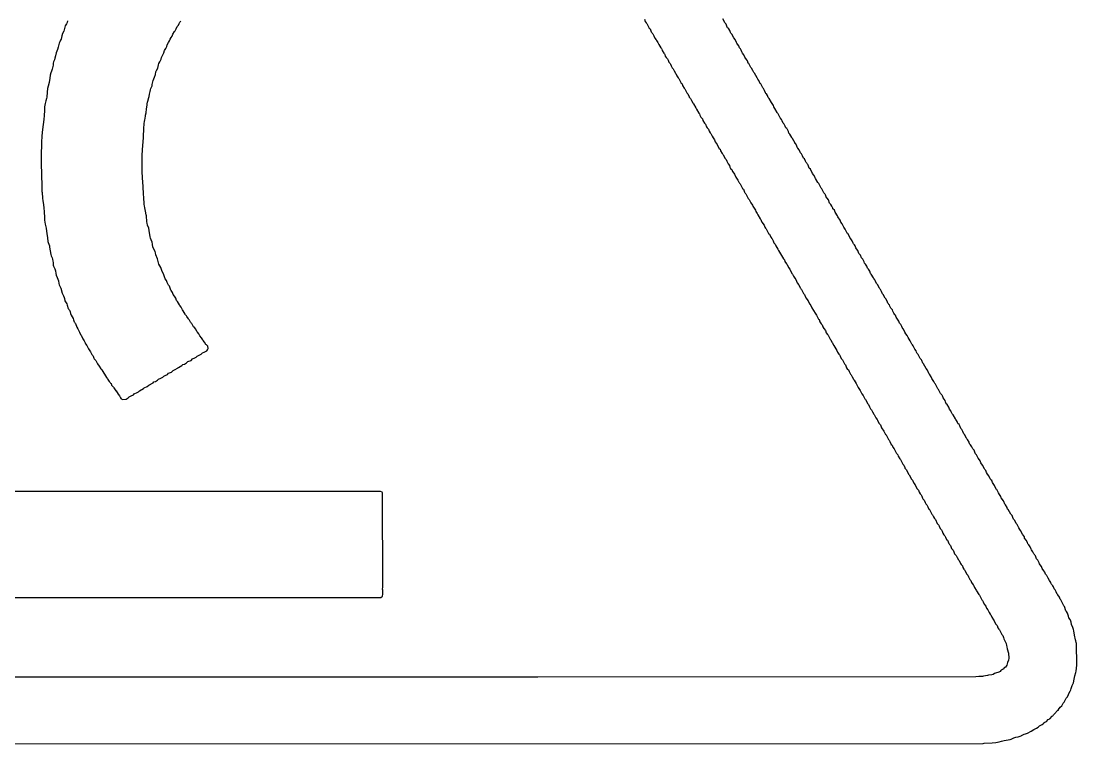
# Model space of a CAD drawing. Header units: inches. Extents: x 0 to 5379, y 0 to 5429.
# Drawn here: x 177.184 to 181.101, y 123.12 to 125.803 of the extents above; entities that cross this region are included whole.
import ezdxf

# ---------------------------------------------------------------- set-up
doc = ezdxf.new("R2010")
doc.units = ezdxf.units.IN
doc.layers.add('Bottom Overlay', color=54, linetype='Continuous')

msp = doc.modelspace()

# ---------------------------------------------------------------- linework, layer by layer
at = {"layer": 'Bottom Overlay'}
for p, q in [((177.3454, 125.7755), (177.3432, 125.7654)), ((177.3483, 125.7851), (177.3454, 125.7755)), ((177.3528, 125.7919), (177.3483, 125.7851)), ((177.355, 125.7975), (177.3528, 125.7919)), ((177.3567, 125.8037), (177.355, 125.7975)), ((177.7556, 125.7665), (177.759, 125.7744)), ((177.759, 125.7744), (177.7635, 125.7823)), ((177.7635, 125.7823), (177.7669, 125.7857)), ((177.7669, 125.7857), (177.768, 125.7879)), ((177.768, 125.7879), (177.7703, 125.7936)), ((177.7703, 125.7936), (177.7736, 125.7992)), ((177.7736, 125.7992), (177.7759, 125.8015)), ((177.7759, 125.8015), (177.777, 125.8037)), ((179.4966, 125.8093), (179.5, 125.8015)), ((179.5, 125.8015), (179.5034, 125.7958)), ((179.5034, 125.7958), (179.5056, 125.7936)), ((179.5056, 125.7936), (179.5067, 125.7913)), ((179.5067, 125.7913), (179.5146, 125.7767)), ((179.5146, 125.7767), (179.518, 125.7733)), ((179.518, 125.7733), (179.5219, 125.7626)), ((179.7952, 125.797), (179.7873, 125.8116)), ((179.7963, 125.7947), (179.7952, 125.797)), ((179.8003, 125.7908), (179.7963, 125.7947)), ((179.8031, 125.7834), (179.8003, 125.7908)), ((179.8053, 125.7778), (179.8031, 125.7834)), ((179.8082, 125.775), (179.8053, 125.7778)), ((179.8104, 125.7739), (179.8082, 125.775)), ((179.8132, 125.7677), (179.8104, 125.7739)), ((177.3325, 125.7355), (177.3308, 125.7316)), ((177.3353, 125.7485), (177.3325, 125.7355)), ((177.3375, 125.7564), (177.3353, 125.7485)), ((177.3432, 125.7654), (177.3375, 125.7564)), ((177.7353, 125.7293), (177.7376, 125.735)), ((177.7376, 125.735), (177.7404, 125.7423)), ((177.7404, 125.7423), (177.7443, 125.7462)), ((177.7443, 125.7462), (177.7477, 125.7541)), ((177.7477, 125.7541), (177.7534, 125.7643)), ((177.7534, 125.7643), (177.7556, 125.7665)), ((179.5219, 125.7626), (179.5248, 125.7598)), ((179.5248, 125.7598), (179.5259, 125.7575)), ((179.5259, 125.7575), (179.5281, 125.7553)), ((179.5281, 125.7553), (179.5315, 125.7474)), ((179.5315, 125.7474), (179.536, 125.7395)), ((179.536, 125.7395), (179.5405, 125.7327)), ((179.8166, 125.7598), (179.8132, 125.7677)), ((179.8177, 125.7575), (179.8166, 125.7598)), ((179.8223, 125.753), (179.8177, 125.7575)), ((179.8268, 125.7417), (179.8223, 125.753)), ((179.8284, 125.74), (179.8268, 125.7417)), ((179.8335, 125.7339), (179.8284, 125.74)), ((179.838, 125.7226), (179.8335, 125.7339)), ((177.319, 125.6972), (177.3139, 125.6854)), ((177.3223, 125.7062), (177.319, 125.6972)), ((177.3235, 125.7108), (177.3223, 125.7062)), ((177.3252, 125.7203), (177.3235, 125.7108)), ((177.3274, 125.726), (177.3252, 125.7203)), ((177.3308, 125.7316), (177.3274, 125.726)), ((177.7162, 125.6933), (177.7207, 125.7012)), ((177.7207, 125.7012), (177.7252, 125.7079)), ((177.7252, 125.7079), (177.7263, 125.7147)), ((177.7263, 125.7147), (177.7308, 125.7226)), ((177.7308, 125.7226), (177.7353, 125.7293)), ((179.5405, 125.7327), (179.5417, 125.7305)), ((179.5417, 125.7305), (179.5462, 125.7226)), ((179.5462, 125.7226), (179.5507, 125.7158)), ((179.5507, 125.7158), (179.5574, 125.7034)), ((179.5574, 125.7034), (179.5597, 125.7012)), ((179.5597, 125.7012), (179.5608, 125.6989)), ((179.5608, 125.6989), (179.5631, 125.6933)), ((179.8392, 125.7203), (179.838, 125.7226)), ((179.8425, 125.7169), (179.8392, 125.7203)), ((179.8465, 125.7108), (179.8425, 125.7169)), ((179.8493, 125.7034), (179.8465, 125.7108)), ((179.8527, 125.7), (179.8493, 125.7034)), ((179.8561, 125.6944), (179.8527, 125.7)), ((179.8583, 125.6888), (179.8561, 125.6944)), ((177.3077, 125.6589), (177.3049, 125.6516)), ((177.3099, 125.6645), (177.3077, 125.6589)), ((177.3122, 125.6736), (177.3099, 125.6645)), ((177.3139, 125.6854), (177.3122, 125.6736)), ((177.6993, 125.6516), (177.7038, 125.6617)), ((177.7038, 125.6617), (177.7055, 125.6679)), ((177.7055, 125.6679), (177.7083, 125.6753)), ((177.7083, 125.6753), (177.7105, 125.6775)), ((177.7105, 125.6775), (177.7117, 125.6798)), ((177.7117, 125.6798), (177.7139, 125.6854)), ((177.7139, 125.6854), (177.7162, 125.6933)), ((179.5631, 125.6933), (179.5687, 125.6831)), ((179.5687, 125.6831), (179.571, 125.6809)), ((179.571, 125.6809), (179.5721, 125.6786)), ((179.5721, 125.6786), (179.5743, 125.673)), ((179.5743, 125.673), (179.5777, 125.6674)), ((179.5777, 125.6674), (179.5822, 125.6629)), ((179.5822, 125.6629), (179.5845, 125.6572)), ((179.5845, 125.6572), (179.5873, 125.6499)), ((179.8611, 125.6837), (179.8583, 125.6888)), ((179.8662, 125.6775), (179.8611, 125.6837)), ((179.8696, 125.6685), (179.8662, 125.6775)), ((179.8752, 125.6606), (179.8696, 125.6685)), ((179.8786, 125.655), (179.8752, 125.6606)), ((177.297, 125.6167), (177.2947, 125.611)), ((177.2998, 125.624), (177.297, 125.6167)), ((177.3015, 125.6347), (177.2998, 125.624)), ((177.3026, 125.6392), (177.3015, 125.6347)), ((177.3037, 125.6471), (177.3026, 125.6392)), ((177.3049, 125.6516), (177.3037, 125.6471)), ((177.6841, 125.6138), (177.6863, 125.6195)), ((177.6863, 125.6195), (177.6914, 125.6279)), ((177.6914, 125.6279), (177.6931, 125.6341)), ((177.6931, 125.6341), (177.6942, 125.6409)), ((177.6942, 125.6409), (177.6953, 125.6454)), ((177.6953, 125.6454), (177.6993, 125.6516)), ((179.5873, 125.6499), (179.5924, 125.6448)), ((179.5924, 125.6448), (179.5935, 125.6426)), ((179.5935, 125.6426), (179.5958, 125.6369)), ((179.5958, 125.6369), (179.6003, 125.6291)), ((179.6003, 125.6291), (179.6036, 125.6257)), ((179.6036, 125.6257), (179.607, 125.6178)), ((179.607, 125.6178), (179.6115, 125.6099)), ((179.882, 125.6471), (179.8786, 125.655)), ((179.8842, 125.6448), (179.882, 125.6471)), ((179.8921, 125.6302), (179.8842, 125.6448)), ((179.8938, 125.6285), (179.8921, 125.6302)), ((179.8994, 125.6195), (179.8938, 125.6285)), ((179.9023, 125.6122), (179.8994, 125.6195)), ((177.2913, 125.5907), (177.2885, 125.5744)), ((177.2925, 125.602), (177.2913, 125.5907)), ((177.2947, 125.611), (177.2925, 125.602)), ((177.6711, 125.5671), (177.6728, 125.5778)), ((177.6728, 125.5778), (177.6739, 125.5823)), ((177.6739, 125.5823), (177.6795, 125.5947)), ((177.6795, 125.5947), (177.6824, 125.6043)), ((177.6824, 125.6043), (177.6841, 125.6138)), ((179.6115, 125.6099), (179.6138, 125.6076)), ((179.6138, 125.6076), (179.6172, 125.5998)), ((179.6172, 125.5998), (179.6217, 125.5919)), ((179.6217, 125.5919), (179.6239, 125.5896)), ((179.6239, 125.5896), (179.6251, 125.5874)), ((179.6251, 125.5874), (179.6329, 125.5727)), ((179.9056, 125.6088), (179.9023, 125.6122)), ((179.9147, 125.5919), (179.9056, 125.6088)), ((179.9158, 125.5896), (179.9147, 125.5919)), ((179.918, 125.5874), (179.9158, 125.5896)), ((179.9214, 125.5817), (179.918, 125.5874)), ((179.9248, 125.5738), (179.9214, 125.5817)), ((177.2806, 125.5383), (177.2795, 125.5203)), ((177.2823, 125.5524), (177.2806, 125.5383)), ((177.2846, 125.5614), (177.2823, 125.5524)), ((177.2885, 125.5744), (177.2846, 125.5614)), ((177.661, 125.531), (177.6626, 125.5417)), ((177.6626, 125.5417), (177.6638, 125.5474)), ((177.6638, 125.5474), (177.666, 125.553)), ((177.666, 125.553), (177.67, 125.5626)), ((177.67, 125.5626), (177.6711, 125.5671)), ((179.6329, 125.5727), (179.6363, 125.5693)), ((179.6363, 125.5693), (179.6386, 125.5637)), ((179.6386, 125.5637), (179.6442, 125.5536)), ((179.6442, 125.5536), (179.6465, 125.5513)), ((179.6465, 125.5513), (179.6476, 125.549)), ((179.6476, 125.549), (179.6544, 125.5367)), ((179.9259, 125.5716), (179.9248, 125.5738)), ((179.9282, 125.5693), (179.9259, 125.5716)), ((179.9349, 125.5569), (179.9282, 125.5693)), ((179.9361, 125.5547), (179.9349, 125.5569)), ((179.9383, 125.5524), (179.9361, 125.5547)), ((179.9428, 125.5445), (179.9383, 125.5524)), ((179.9462, 125.5367), (179.9428, 125.5445)), ((177.2756, 125.5062), (177.2739, 125.4967)), ((177.2784, 125.5158), (177.2756, 125.5062)), ((177.2795, 125.5203), (177.2784, 125.5158)), ((177.6525, 125.4955), (177.6536, 125.5012)), ((177.6536, 125.5012), (177.6548, 125.5057)), ((177.6548, 125.5057), (177.6587, 125.5186)), ((177.6587, 125.5186), (177.6598, 125.5231)), ((177.6598, 125.5231), (177.661, 125.531)), ((179.6544, 125.5367), (179.6566, 125.5344)), ((179.6566, 125.5344), (179.6577, 125.5321)), ((179.6577, 125.5321), (179.6622, 125.522)), ((179.6622, 125.522), (179.6634, 125.5197)), ((179.6634, 125.5197), (179.6679, 125.5152)), ((179.6679, 125.5152), (179.669, 125.513)), ((179.669, 125.513), (179.6713, 125.5074)), ((179.6713, 125.5074), (179.6758, 125.4995)), ((179.6758, 125.4995), (179.678, 125.4972)), ((179.9473, 125.5344), (179.9462, 125.5367)), ((179.9496, 125.5321), (179.9473, 125.5344)), ((179.9535, 125.5259), (179.9496, 125.5321)), ((179.9563, 125.5186), (179.9535, 125.5259)), ((179.9597, 125.5152), (179.9563, 125.5186)), ((179.9682, 125.5), (179.9597, 125.5152)), ((179.9755, 125.4893), (179.9682, 125.5)), ((177.2705, 125.4707), (177.2694, 125.4527)), ((177.2716, 125.4843), (177.2705, 125.4707)), ((177.2728, 125.491), (177.2716, 125.4843)), ((177.2739, 125.4967), (177.2728, 125.491)), ((177.6463, 125.4533), (177.6486, 125.4623)), ((177.6486, 125.4623), (177.6497, 125.4769)), ((177.6497, 125.4769), (177.6514, 125.491)), ((177.6514, 125.491), (177.6525, 125.4955)), ((179.678, 125.4972), (179.6791, 125.495)), ((179.6791, 125.495), (179.687, 125.4803)), ((179.687, 125.4803), (179.6893, 125.4781)), ((179.6893, 125.4781), (179.6904, 125.4758)), ((179.6904, 125.4758), (179.6983, 125.4612)), ((179.6983, 125.4612), (179.7006, 125.4589)), ((179.9766, 125.4848), (179.9755, 125.4893)), ((179.9811, 125.4781), (179.9766, 125.4848)), ((179.989, 125.4634), (179.9811, 125.4781)), ((179.9902, 125.4612), (179.989, 125.4634)), ((179.9924, 125.4589), (179.9902, 125.4612)), ((177.2682, 125.4369), (177.2637, 125.3997)), ((177.2694, 125.4527), (177.2682, 125.4369)), ((177.6407, 125.4195), (177.6418, 125.4319)), ((177.6418, 125.4319), (177.6429, 125.4352)), ((177.6429, 125.4352), (177.6452, 125.4499)), ((177.6452, 125.4499), (177.6463, 125.4533)), ((179.7006, 125.4589), (179.7028, 125.4533)), ((179.7028, 125.4533), (179.7056, 125.4459)), ((179.7056, 125.4459), (179.7118, 125.4397)), ((179.7118, 125.4397), (179.7141, 125.4341)), ((179.7141, 125.4341), (179.7197, 125.424)), ((179.7197, 125.424), (179.7231, 125.4206)), ((179.7231, 125.4206), (179.727, 125.4099)), ((180.0003, 125.4442), (179.9924, 125.4589)), ((180.0014, 125.442), (180.0003, 125.4442)), ((180.0059, 125.4375), (180.0014, 125.442)), ((180.0082, 125.4319), (180.0059, 125.4375)), ((180.0116, 125.424), (180.0082, 125.4319)), ((180.0149, 125.4206), (180.0116, 125.424)), ((180.0194, 125.4127), (180.0149, 125.4206)), ((177.2626, 125.3896), (177.2615, 125.375)), ((177.2637, 125.3997), (177.2626, 125.3896)), ((177.6379, 125.3716), (177.6395, 125.4048)), ((177.6395, 125.4048), (177.6407, 125.4195)), ((179.727, 125.4099), (179.7298, 125.4059)), ((179.7298, 125.4059), (179.7344, 125.4014)), ((179.7344, 125.4014), (179.7372, 125.3941)), ((179.7372, 125.3941), (179.7411, 125.3879)), ((179.7411, 125.3879), (179.7434, 125.3857)), ((179.7434, 125.3857), (179.7445, 125.3834)), ((179.7445, 125.3834), (179.7479, 125.3755)), ((180.0217, 125.4071), (180.0194, 125.4127)), ((180.0251, 125.4037), (180.0217, 125.4071)), ((180.0262, 125.4014), (180.0251, 125.4037)), ((180.0279, 125.3997), (180.0262, 125.4014)), ((180.0307, 125.3924), (180.0279, 125.3997)), ((180.033, 125.3868), (180.0307, 125.3924)), ((180.0364, 125.3834), (180.033, 125.3868)), ((180.0431, 125.371), (180.0364, 125.3834)), ((177.2604, 125.3535), (177.2592, 125.3006)), ((177.2615, 125.375), (177.2604, 125.3535)), ((177.6339, 125.3045), (177.6356, 125.3423)), ((177.6356, 125.3423), (177.6367, 125.3535)), ((177.6367, 125.3535), (177.6379, 125.3716)), ((179.7479, 125.3755), (179.7513, 125.3699)), ((179.7513, 125.3699), (179.7569, 125.362)), ((179.7569, 125.362), (179.7597, 125.3547)), ((179.7597, 125.3547), (179.767, 125.3451)), ((179.767, 125.3451), (179.7682, 125.3406)), ((180.0442, 125.3688), (180.0431, 125.371)), ((180.0465, 125.3665), (180.0442, 125.3688)), ((180.0555, 125.3496), (180.0465, 125.3665)), ((180.0566, 125.3473), (180.0555, 125.3496)), ((180.0583, 125.3468), (180.0566, 125.3473)), ((180.0628, 125.3389), (180.0583, 125.3468)), ((177.6328, 125.3011), (177.6339, 125.3045)), ((179.7682, 125.3406), (179.7738, 125.3304)), ((179.7738, 125.3304), (179.7772, 125.3271)), ((179.7772, 125.3271), (179.7794, 125.3214)), ((179.7794, 125.3214), (179.7851, 125.3113)), ((179.7851, 125.3113), (179.7873, 125.309)), ((179.7873, 125.309), (179.7884, 125.3068)), ((179.7884, 125.3068), (179.7963, 125.2921)), ((180.0645, 125.3327), (180.0628, 125.3389)), ((180.0662, 125.331), (180.0645, 125.3327)), ((180.0713, 125.3248), (180.0662, 125.331)), ((180.0758, 125.3135), (180.0713, 125.3248)), ((180.0792, 125.3102), (180.0758, 125.3135)), ((180.0837, 125.3023), (180.0792, 125.3102)), ((177.2592, 125.3006), (177.2587, 125.2561)), ((177.6333, 125.242), (177.6328, 125.3011)), ((179.7963, 125.2921), (179.7997, 125.2887)), ((179.7997, 125.2887), (179.802, 125.2831)), ((179.802, 125.2831), (179.8076, 125.273)), ((179.8076, 125.273), (179.8121, 125.2662)), ((179.8121, 125.2662), (179.8138, 125.26)), ((180.0871, 125.2944), (180.0837, 125.3023)), ((180.0904, 125.291), (180.0871, 125.2944)), ((180.0949, 125.2831), (180.0904, 125.291)), ((180.0972, 125.2775), (180.0949, 125.2831)), ((180.0995, 125.2752), (180.0972, 125.2775)), ((180.1006, 125.273), (180.0995, 125.2752)), ((180.1028, 125.2707), (180.1006, 125.273)), ((180.104, 125.2685), (180.1028, 125.2707)), ((180.1085, 125.2572), (180.104, 125.2685)), ((177.2587, 125.2561), (177.2598, 125.2527)), ((177.2598, 125.2527), (177.2609, 125.1704)), ((177.6345, 125.224), (177.6333, 125.242)), ((179.8138, 125.26), (179.8166, 125.2561)), ((179.8166, 125.2561), (179.8211, 125.2516)), ((179.8211, 125.2516), (179.8239, 125.2442)), ((179.8239, 125.2442), (179.8279, 125.238)), ((179.8279, 125.238), (179.8313, 125.2347)), ((179.8313, 125.2347), (179.8358, 125.2234)), ((180.1124, 125.2532), (180.1085, 125.2572)), ((180.1203, 125.2375), (180.1124, 125.2532)), ((180.1254, 125.2313), (180.1203, 125.2375)), ((180.1265, 125.229), (180.1254, 125.2313)), ((180.1299, 125.2211), (180.1265, 125.229)), ((177.6356, 125.2025), (177.6345, 125.224)), ((177.6367, 125.1913), (177.6356, 125.2025)), ((177.6384, 125.158), (177.6367, 125.1913)), ((179.8358, 125.2234), (179.8437, 125.2121)), ((179.8437, 125.2121), (179.8465, 125.2048)), ((179.8465, 125.2048), (179.8482, 125.2031)), ((179.8482, 125.2031), (179.8493, 125.2009)), ((179.8493, 125.2009), (179.8516, 125.1986)), ((179.8516, 125.1986), (179.8606, 125.1817)), ((180.1321, 125.2189), (180.1299, 125.2211)), ((180.14, 125.2042), (180.1321, 125.2189)), ((180.1411, 125.202), (180.14, 125.2042)), ((180.1434, 125.1997), (180.1411, 125.202)), ((180.1524, 125.1828), (180.1434, 125.1997)), ((177.2609, 125.1704), (177.2621, 125.167)), ((177.2621, 125.167), (177.2637, 125.1451)), ((177.6395, 125.1501), (177.6384, 125.158)), ((177.6407, 125.122), (177.6395, 125.1501)), ((179.8606, 125.1817), (179.8639, 125.1783)), ((179.8639, 125.1783), (179.8679, 125.1676)), ((179.8679, 125.1676), (179.8696, 125.1659)), ((179.8696, 125.1659), (179.8707, 125.1637)), ((179.8707, 125.1637), (179.873, 125.1614)), ((179.873, 125.1614), (179.8741, 125.1592)), ((179.8741, 125.1592), (179.882, 125.1445)), ((180.1547, 125.1806), (180.1524, 125.1828)), ((180.1603, 125.1704), (180.1547, 125.1806)), ((180.1626, 125.1648), (180.1603, 125.1704)), ((180.1659, 125.1614), (180.1626, 125.1648)), ((180.1671, 125.1592), (180.1659, 125.1614)), ((180.1688, 125.1575), (180.1671, 125.1592)), ((180.1727, 125.1468), (180.1688, 125.1575)), ((180.1744, 125.1451), (180.1727, 125.1468)), ((177.2637, 125.1451), (177.2649, 125.1361)), ((177.2649, 125.1361), (177.266, 125.1293)), ((177.266, 125.1293), (177.2671, 125.1203)), ((177.2671, 125.1203), (177.2682, 125.1101)), ((177.2682, 125.1101), (177.2694, 125.0944)), ((177.6418, 125.1175), (177.6407, 125.122)), ((177.6429, 125.1096), (177.6418, 125.1175)), ((177.6446, 125.1034), (177.6429, 125.1096)), ((179.882, 125.1445), (179.8842, 125.1423)), ((179.8842, 125.1423), (179.8854, 125.14)), ((179.8854, 125.14), (179.8921, 125.1276)), ((179.8921, 125.1276), (179.8978, 125.1197)), ((179.8978, 125.1197), (179.8989, 125.1152)), ((179.8989, 125.1152), (179.909, 125.1006)), ((180.1795, 125.1389), (180.1744, 125.1451)), ((180.184, 125.1265), (180.1795, 125.1389)), ((180.1885, 125.122), (180.184, 125.1265)), ((180.1919, 125.1163), (180.1885, 125.122)), ((180.1952, 125.1084), (180.1919, 125.1163)), ((180.1964, 125.1062), (180.1952, 125.1084)), ((177.2694, 125.0944), (177.2705, 125.0741)), ((177.2705, 125.0741), (177.2716, 125.0639)), ((177.6457, 125.0977), (177.6446, 125.1034)), ((177.648, 125.0842), (177.6457, 125.0977)), ((177.6491, 125.0797), (177.648, 125.0842)), ((177.6508, 125.0577), (177.6491, 125.0797)), ((179.909, 125.1006), (179.9101, 125.0961)), ((179.9101, 125.0961), (179.9147, 125.0882)), ((179.9147, 125.0882), (179.9169, 125.0859)), ((179.9169, 125.0859), (179.918, 125.0837)), ((179.918, 125.0837), (179.9259, 125.069)), ((179.9259, 125.069), (179.9282, 125.0668)), ((180.2014, 125.1011), (180.1964, 125.1062)), ((180.2043, 125.0938), (180.2014, 125.1011)), ((180.2133, 125.0803), (180.2043, 125.0938)), ((180.2144, 125.0758), (180.2133, 125.0803)), ((180.2228, 125.0639), (180.2144, 125.0758)), ((177.2716, 125.0639), (177.2739, 125.0493)), ((177.2739, 125.0493), (177.275, 125.0437)), ((177.275, 125.0437), (177.2778, 125.0341)), ((177.2778, 125.0341), (177.279, 125.0228)), ((177.6519, 125.0532), (177.6508, 125.0577)), ((177.6531, 125.0453), (177.6519, 125.0532)), ((177.6576, 125.0341), (177.6531, 125.0453)), ((177.6598, 125.0251), (177.6576, 125.0341)), ((179.9282, 125.0668), (179.9316, 125.0589)), ((179.9316, 125.0589), (179.9327, 125.0566)), ((179.9327, 125.0566), (179.9406, 125.0453)), ((179.9406, 125.0453), (179.9434, 125.038)), ((179.9434, 125.038), (179.9462, 125.0341)), ((179.9462, 125.0341), (179.9485, 125.0318)), ((179.9485, 125.0318), (179.9496, 125.0296)), ((179.9496, 125.0296), (179.9575, 125.0149)), ((180.2257, 125.0566), (180.2228, 125.0639)), ((180.2302, 125.0499), (180.2257, 125.0566)), ((180.2369, 125.0375), (180.2302, 125.0499)), ((180.2414, 125.0307), (180.2369, 125.0375)), ((180.2493, 125.016), (180.2414, 125.0307)), ((177.279, 125.0228), (177.2801, 125.0149)), ((177.2801, 125.0149), (177.2818, 124.9986)), ((177.2818, 124.9986), (177.284, 124.9851)), ((177.6632, 125.0014), (177.6598, 125.0251)), ((177.6643, 124.9969), (177.6632, 125.0014)), ((177.6672, 124.9907), (177.6643, 124.9969)), ((177.6705, 124.9817), (177.6672, 124.9907)), ((179.9575, 125.0149), (179.9609, 125.0115)), ((179.9609, 125.0115), (179.9654, 125.0003)), ((179.9654, 125.0003), (179.9693, 124.9952)), ((179.9693, 124.9952), (179.971, 124.9946)), ((179.971, 124.9946), (179.9721, 124.9924)), ((179.9721, 124.9924), (179.9744, 124.9868)), ((180.251, 125.0144), (180.2493, 125.016)), ((180.2567, 125.0053), (180.251, 125.0144)), ((180.2583, 124.9991), (180.2567, 125.0053)), ((180.2629, 124.9946), (180.2583, 124.9991)), ((180.2674, 124.9868), (180.2629, 124.9946)), ((177.284, 124.9851), (177.2852, 124.9806)), ((177.2852, 124.9806), (177.2874, 124.9749)), ((177.2874, 124.9749), (177.2891, 124.9687)), ((177.2891, 124.9687), (177.2902, 124.9642)), ((177.2902, 124.9642), (177.2919, 124.9501)), ((177.2919, 124.9501), (177.2942, 124.9366)), ((177.6717, 124.9749), (177.6705, 124.9817)), ((177.6734, 124.9642), (177.6717, 124.9749)), ((177.6812, 124.9473), (177.6734, 124.9642)), ((179.9744, 124.9868), (179.9772, 124.9794)), ((179.9772, 124.9794), (179.9823, 124.9744)), ((179.9823, 124.9744), (179.9845, 124.9687)), ((179.9845, 124.9687), (179.9913, 124.9563)), ((179.9913, 124.9563), (179.9935, 124.9541)), ((179.9935, 124.9541), (179.9947, 124.9518)), ((179.9947, 124.9518), (180.0014, 124.9394)), ((180.2707, 124.9789), (180.2674, 124.9868)), ((180.2719, 124.9766), (180.2707, 124.9789)), ((180.2764, 124.9721), (180.2719, 124.9766)), ((180.2781, 124.9682), (180.2764, 124.9721)), ((180.2809, 124.9608), (180.2781, 124.9682)), ((180.2837, 124.958), (180.2809, 124.9608)), ((180.2882, 124.9513), (180.2837, 124.958)), ((180.2921, 124.9405), (180.2882, 124.9513)), ((177.2942, 124.9366), (177.2964, 124.931)), ((177.2964, 124.931), (177.2992, 124.9236)), ((177.2992, 124.9236), (177.3004, 124.9191)), ((177.3004, 124.9191), (177.3015, 124.9113)), ((177.3015, 124.9113), (177.3026, 124.9067)), ((177.6824, 124.9428), (177.6812, 124.9473)), ((177.6835, 124.9349), (177.6824, 124.9428)), ((177.6897, 124.9208), (177.6835, 124.9349)), ((177.6919, 124.9152), (177.6897, 124.9208)), ((177.6931, 124.9107), (177.6919, 124.9152)), ((180.0014, 124.9394), (180.0059, 124.9327)), ((180.0059, 124.9327), (180.0127, 124.9203)), ((180.0127, 124.9203), (180.0161, 124.9169)), ((180.0161, 124.9169), (180.0178, 124.9107)), ((180.2983, 124.9344), (180.2921, 124.9405)), ((180.3023, 124.9236), (180.2983, 124.9344)), ((180.3068, 124.9191), (180.3023, 124.9236)), ((180.3124, 124.909), (180.3068, 124.9191)), ((177.3026, 124.9067), (177.3037, 124.8966)), ((177.3037, 124.8966), (177.3049, 124.8932)), ((177.3049, 124.8932), (177.3094, 124.8831)), ((177.3094, 124.8831), (177.3116, 124.8752)), ((177.3116, 124.8752), (177.3133, 124.8656)), ((177.6948, 124.9011), (177.6931, 124.9107)), ((177.7026, 124.8887), (177.6948, 124.9011)), ((177.7038, 124.8842), (177.7026, 124.8887)), ((177.7072, 124.8729), (177.7038, 124.8842)), ((177.7122, 124.8645), (177.7072, 124.8729)), ((180.0178, 124.9107), (180.0234, 124.9017)), ((180.0234, 124.9017), (180.0262, 124.8989)), ((180.0262, 124.8989), (180.0307, 124.8876)), ((180.0307, 124.8876), (180.0358, 124.8814)), ((180.0358, 124.8814), (180.0442, 124.8662)), ((180.3136, 124.9045), (180.3124, 124.909)), ((180.3169, 124.9011), (180.3136, 124.9045)), ((180.3214, 124.8932), (180.3169, 124.9011)), ((180.3248, 124.8853), (180.3214, 124.8932)), ((180.3282, 124.882), (180.3248, 124.8853)), ((180.3327, 124.8741), (180.3282, 124.882)), ((180.3361, 124.8662), (180.3327, 124.8741)), ((177.3133, 124.8656), (177.3144, 124.86)), ((177.3144, 124.86), (177.3178, 124.851)), ((177.3178, 124.851), (177.3229, 124.8391)), ((177.3229, 124.8391), (177.3246, 124.8284)), ((177.7162, 124.8538), (177.7122, 124.8645)), ((177.719, 124.8465), (177.7162, 124.8538)), ((177.7235, 124.8397), (177.719, 124.8465)), ((177.7263, 124.8324), (177.7235, 124.8397)), ((180.0442, 124.8662), (180.0465, 124.8639)), ((180.0465, 124.8639), (180.0499, 124.856)), ((180.0499, 124.856), (180.0544, 124.8481)), ((180.0544, 124.8481), (180.0589, 124.8436)), ((180.0589, 124.8436), (180.0634, 124.8312)), ((180.3383, 124.8639), (180.3361, 124.8662)), ((180.3462, 124.8493), (180.3383, 124.8639)), ((180.3474, 124.847), (180.3462, 124.8493)), ((180.3519, 124.8425), (180.3474, 124.847)), ((180.3541, 124.8369), (180.3519, 124.8425)), ((180.3575, 124.829), (180.3541, 124.8369)), ((177.3246, 124.8284), (177.3257, 124.8239)), ((177.3257, 124.8239), (177.328, 124.8183)), ((177.328, 124.8183), (177.3319, 124.811)), ((177.3319, 124.811), (177.3364, 124.7929)), ((177.7297, 124.8245), (177.7263, 124.8324)), ((177.7308, 124.8222), (177.7297, 124.8245)), ((177.7325, 124.8217), (177.7308, 124.8222)), ((177.7331, 124.82), (177.7325, 124.8217)), ((177.7348, 124.8183), (177.7331, 124.82)), ((177.7398, 124.8042), (177.7348, 124.8183)), ((177.7415, 124.8025), (177.7398, 124.8042)), ((177.746, 124.7957), (177.7415, 124.8025)), ((177.7488, 124.7884), (177.746, 124.7957)), ((180.0634, 124.8312), (180.0685, 124.825)), ((180.0685, 124.825), (180.0702, 124.8234)), ((180.0702, 124.8234), (180.0741, 124.8127)), ((180.0741, 124.8127), (180.0758, 124.811)), ((180.0758, 124.811), (180.0769, 124.8087)), ((180.0769, 124.8087), (180.0792, 124.8065)), ((180.0792, 124.8065), (180.0803, 124.8042)), ((180.0803, 124.8042), (180.0871, 124.7918)), ((180.3609, 124.8256), (180.3575, 124.829)), ((180.3688, 124.811), (180.3609, 124.8256)), ((180.3699, 124.8087), (180.3688, 124.811)), ((180.3722, 124.8065), (180.3699, 124.8087)), ((180.3767, 124.7986), (180.3722, 124.8065)), ((180.38, 124.7907), (180.3767, 124.7986)), ((177.3364, 124.7929), (177.3421, 124.7828)), ((177.3421, 124.7828), (177.3443, 124.7772)), ((177.3443, 124.7772), (177.3454, 124.7726)), ((177.3454, 124.7726), (177.3471, 124.7642)), ((177.3471, 124.7642), (177.3488, 124.7603)), ((177.3488, 124.7603), (177.3533, 124.7535)), ((177.7534, 124.7817), (177.7488, 124.7884)), ((177.7579, 124.7738), (177.7534, 124.7817)), ((177.7612, 124.7659), (177.7579, 124.7738)), ((177.7646, 124.7625), (177.7612, 124.7659)), ((177.7686, 124.7563), (177.7646, 124.7625)), ((177.7714, 124.749), (177.7686, 124.7563)), ((180.0871, 124.7918), (180.0904, 124.7884)), ((180.0904, 124.7884), (180.0949, 124.7783)), ((180.0949, 124.7783), (180.0961, 124.776)), ((180.0961, 124.776), (180.104, 124.7648)), ((180.104, 124.7648), (180.1051, 124.7603)), ((180.1051, 124.7603), (180.1107, 124.7524)), ((180.3823, 124.7884), (180.38, 124.7907)), ((180.3902, 124.7738), (180.3823, 124.7884)), ((180.3924, 124.7715), (180.3902, 124.7738)), ((180.3969, 124.7636), (180.3924, 124.7715)), ((180.4003, 124.7557), (180.3969, 124.7636)), ((180.4026, 124.7535), (180.4003, 124.7557)), ((177.3533, 124.7535), (177.3556, 124.7479)), ((177.3556, 124.7479), (177.3584, 124.736)), ((177.3584, 124.736), (177.3601, 124.7343)), ((177.3601, 124.7343), (177.3612, 124.7321)), ((177.3612, 124.7321), (177.3635, 124.7298)), ((177.3635, 124.7298), (177.3657, 124.7242)), ((177.3657, 124.7242), (177.3674, 124.7169)), ((177.3674, 124.7169), (177.3697, 124.7112)), ((177.7731, 124.7473), (177.7714, 124.749)), ((177.7781, 124.7411), (177.7731, 124.7473)), ((177.7793, 124.7388), (177.7781, 124.7411)), ((177.7827, 124.731), (177.7793, 124.7388)), ((177.786, 124.7276), (177.7827, 124.731)), ((177.7928, 124.7152), (177.786, 124.7276)), ((177.7939, 124.7129), (177.7928, 124.7152)), ((180.1107, 124.7524), (180.1141, 124.7467)), ((180.1141, 124.7467), (180.1164, 124.7411)), ((180.1164, 124.7411), (180.1175, 124.7388)), ((180.1175, 124.7388), (180.1242, 124.7287)), ((180.1242, 124.7287), (180.1299, 124.7186)), ((180.1299, 124.7186), (180.1355, 124.7107)), ((180.4037, 124.7512), (180.4026, 124.7535)), ((180.406, 124.749), (180.4037, 124.7512)), ((180.4077, 124.745), (180.406, 124.749)), ((180.4105, 124.7377), (180.4077, 124.745)), ((180.4167, 124.7315), (180.4105, 124.7377)), ((180.4189, 124.7259), (180.4167, 124.7315)), ((180.4217, 124.7186), (180.4189, 124.7259)), ((180.4251, 124.7152), (180.4217, 124.7186)), ((180.4262, 124.7129), (180.4251, 124.7152)), ((177.3697, 124.7112), (177.3742, 124.7045)), ((177.3742, 124.7045), (177.377, 124.6983)), ((177.377, 124.6983), (177.3781, 124.6938)), ((177.3781, 124.6938), (177.3809, 124.6864)), ((177.3809, 124.6864), (177.3826, 124.6848)), ((177.3826, 124.6848), (177.3837, 124.6825)), ((177.3837, 124.6825), (177.386, 124.6802)), ((177.386, 124.6802), (177.3911, 124.6662)), ((177.7984, 124.7084), (177.7939, 124.7129)), ((177.7996, 124.7062), (177.7984, 124.7084)), ((177.8052, 124.6971), (177.7996, 124.7062)), ((177.8063, 124.6949), (177.8052, 124.6971)), ((177.8086, 124.6926), (177.8063, 124.6949)), ((177.8131, 124.6848), (177.8086, 124.6926)), ((177.8153, 124.6825), (177.8131, 124.6848)), ((177.8165, 124.6802), (177.8153, 124.6825)), ((177.8187, 124.678), (177.8165, 124.6802)), ((177.8243, 124.6679), (177.8187, 124.678)), ((180.1355, 124.7107), (180.1383, 124.7033)), ((180.1383, 124.7033), (180.1428, 124.6966)), ((180.1428, 124.6966), (180.1445, 124.6949)), ((180.1445, 124.6949), (180.1479, 124.687)), ((180.1479, 124.687), (180.1524, 124.6791)), ((180.1524, 124.6791), (180.1558, 124.6757)), ((180.4279, 124.7112), (180.4262, 124.7129)), ((180.4307, 124.7039), (180.4279, 124.7112)), ((180.4386, 124.6926), (180.4307, 124.7039)), ((180.4403, 124.6887), (180.4386, 124.6926)), ((180.4431, 124.6814), (180.4403, 124.6887)), ((180.4477, 124.6769), (180.4431, 124.6814)), ((180.4522, 124.669), (180.4477, 124.6769)), ((177.3911, 124.6662), (177.395, 124.66)), ((177.395, 124.66), (177.4007, 124.6476)), ((177.4007, 124.6476), (177.4052, 124.6397)), ((177.4052, 124.6397), (177.4074, 124.6374)), ((177.4074, 124.6374), (177.4119, 124.6262)), ((177.8272, 124.665), (177.8243, 124.6679)), ((177.8322, 124.6588), (177.8272, 124.665)), ((177.8334, 124.6566), (177.8322, 124.6588)), ((177.8356, 124.6509), (177.8334, 124.6566)), ((177.8384, 124.6481), (177.8356, 124.6509)), ((177.8435, 124.6419), (177.8384, 124.6481)), ((177.8446, 124.6397), (177.8435, 124.6419)), ((177.8469, 124.634), (177.8446, 124.6397)), ((180.1558, 124.6757), (180.1592, 124.6679)), ((180.1592, 124.6679), (180.1626, 124.6622)), ((180.1626, 124.6622), (180.1682, 124.6543)), ((180.1682, 124.6543), (180.1716, 124.6453)), ((180.1716, 124.6453), (180.1766, 124.6391)), ((180.1766, 124.6391), (180.1783, 124.6374)), ((180.1783, 124.6374), (180.1806, 124.6318)), ((180.4555, 124.6611), (180.4522, 124.669)), ((180.4578, 124.6588), (180.4555, 124.6611)), ((180.4634, 124.6487), (180.4578, 124.6588)), ((180.4662, 124.6425), (180.4634, 124.6487)), ((180.4719, 124.6357), (180.4662, 124.6425)), ((177.4119, 124.6262), (177.413, 124.6239)), ((177.413, 124.6239), (177.4187, 124.616)), ((177.4187, 124.616), (177.4215, 124.6087)), ((177.4215, 124.6087), (177.4232, 124.6047)), ((177.4232, 124.6047), (177.4283, 124.5986)), ((177.4283, 124.5986), (177.4311, 124.5935)), ((177.8536, 124.6273), (177.8469, 124.634)), ((177.8582, 124.6194), (177.8536, 124.6273)), ((177.8598, 124.6177), (177.8582, 124.6194)), ((177.8649, 124.6115), (177.8598, 124.6177)), ((177.87, 124.6019), (177.8649, 124.6115)), ((177.8722, 124.6008), (177.87, 124.6019)), ((177.8773, 124.5957), (177.8722, 124.6008)), ((180.1806, 124.6318), (180.1862, 124.6217)), ((180.1862, 124.6217), (180.1885, 124.6194)), ((180.1885, 124.6194), (180.1919, 124.6115)), ((180.1919, 124.6115), (180.193, 124.6093)), ((180.193, 124.6093), (180.1997, 124.5991)), ((180.1997, 124.5991), (180.2065, 124.5867)), ((180.4747, 124.6284), (180.4719, 124.6357)), ((180.4792, 124.6217), (180.4747, 124.6284)), ((180.4831, 124.6155), (180.4792, 124.6217)), ((180.486, 124.6081), (180.4831, 124.6155)), ((180.4882, 124.6059), (180.486, 124.6081)), ((180.4893, 124.6036), (180.4882, 124.6059)), ((180.4916, 124.6014), (180.4893, 124.6036)), ((180.4944, 124.5974), (180.4916, 124.6014)), ((177.4311, 124.5935), (177.4339, 124.5862)), ((177.4339, 124.5862), (177.4367, 124.5822)), ((177.4367, 124.5822), (177.4412, 124.5754)), ((177.4412, 124.5754), (177.4469, 124.5653)), ((177.4469, 124.5653), (177.4502, 124.5619)), ((177.4502, 124.5619), (177.4514, 124.5597)), ((177.4514, 124.5597), (177.4547, 124.5518)), ((177.8339, 124.5557), (177.8373, 124.5591)), ((177.8373, 124.5591), (177.8396, 124.5602)), ((177.8396, 124.5602), (177.8497, 124.5647)), ((177.8497, 124.5647), (177.852, 124.5659)), ((177.852, 124.5659), (177.8576, 124.5715)), ((177.8576, 124.5715), (177.8632, 124.5738)), ((177.8632, 124.5738), (177.8734, 124.5794)), ((177.8734, 124.5794), (177.8762, 124.5822)), ((177.8762, 124.5822), (177.8784, 124.5878)), ((177.8784, 124.5878), (177.8773, 124.5957)), ((180.2065, 124.5867), (180.211, 124.58)), ((180.211, 124.58), (180.2133, 124.5743)), ((180.2133, 124.5743), (180.2178, 124.5664)), ((180.2178, 124.5664), (180.2212, 124.5631)), ((180.2212, 124.5631), (180.2234, 124.5574)), ((180.4972, 124.5901), (180.4944, 124.5974)), ((180.5001, 124.585), (180.4972, 124.5901)), ((180.5051, 124.5788), (180.5001, 124.585)), ((180.5062, 124.5743), (180.5051, 124.5788)), ((180.5085, 124.5687), (180.5062, 124.5743)), ((180.5119, 124.5653), (180.5085, 124.5687)), ((180.5186, 124.5529), (180.5119, 124.5653)), ((177.4547, 124.5518), (177.4559, 124.5495)), ((177.4559, 124.5495), (177.4609, 124.5433)), ((177.4609, 124.5433), (177.4683, 124.5304)), ((177.4683, 124.5304), (177.4739, 124.5225)), ((177.4739, 124.5225), (177.4795, 124.5123)), ((177.7686, 124.5174), (177.781, 124.5242)), ((177.781, 124.5242), (177.7843, 124.5276)), ((177.7843, 124.5276), (177.79, 124.5298)), ((177.79, 124.5298), (177.7979, 124.5343)), ((177.7979, 124.5343), (177.8024, 124.5388)), ((177.8024, 124.5388), (177.8148, 124.5433)), ((177.8148, 124.5433), (177.8204, 124.549)), ((177.8204, 124.549), (177.8283, 124.5523)), ((177.8283, 124.5523), (177.8339, 124.5557)), ((180.2234, 124.5574), (180.2279, 124.5495)), ((180.2279, 124.5495), (180.2302, 124.5473)), ((180.2302, 124.5473), (180.2313, 124.545)), ((180.2313, 124.545), (180.2392, 124.5304)), ((180.2392, 124.5304), (180.2426, 124.527)), ((180.2426, 124.527), (180.2465, 124.5163)), ((180.5198, 124.5507), (180.5186, 124.5529)), ((180.5232, 124.5473), (180.5198, 124.5507)), ((180.5243, 124.545), (180.5232, 124.5473)), ((180.526, 124.5433), (180.5243, 124.545)), ((180.5299, 124.5326), (180.526, 124.5433)), ((180.5322, 124.5304), (180.5299, 124.5326)), ((180.5417, 124.5129), (180.5322, 124.5304)), ((177.4795, 124.5123), (177.484, 124.5078)), ((177.484, 124.5078), (177.4908, 124.4954)), ((177.4908, 124.4954), (177.4942, 124.4921)), ((177.4942, 124.4921), (177.5009, 124.4797)), ((177.7021, 124.4769), (177.71, 124.4814)), ((177.71, 124.4814), (177.7134, 124.4847)), ((177.7134, 124.4847), (177.719, 124.487)), ((177.719, 124.487), (177.7269, 124.4915)), ((177.7269, 124.4915), (177.7314, 124.496)), ((177.7314, 124.496), (177.7421, 124.5)), ((177.7421, 124.5), (177.7483, 124.5061)), ((177.7483, 124.5061), (177.7562, 124.5095)), ((177.7562, 124.5095), (177.7641, 124.514)), ((177.7641, 124.514), (177.7663, 124.5163)), ((177.7663, 124.5163), (177.7686, 124.5174)), ((180.2465, 124.5163), (180.2493, 124.5123)), ((180.2493, 124.5123), (180.2538, 124.5078)), ((180.2538, 124.5078), (180.2561, 124.5022)), ((180.2561, 124.5022), (180.2617, 124.4921)), ((180.2617, 124.4921), (180.264, 124.4898)), ((180.264, 124.4898), (180.2651, 124.4876)), ((180.2651, 124.4876), (180.2674, 124.4819)), ((180.2674, 124.4819), (180.2719, 124.474)), ((180.5468, 124.5067), (180.5417, 124.5129)), ((180.5479, 124.5045), (180.5468, 124.5067)), ((180.5525, 124.4943), (180.5479, 124.5045)), ((180.5547, 124.4921), (180.5525, 124.4943)), ((180.5603, 124.4819), (180.5547, 124.4921)), ((180.5626, 124.4763), (180.5603, 124.4819)), ((177.5009, 124.4797), (177.5054, 124.4752)), ((177.5054, 124.4752), (177.5066, 124.4729)), ((177.5066, 124.4729), (177.5111, 124.465)), ((177.5111, 124.465), (177.5145, 124.4616)), ((177.5145, 124.4616), (177.5156, 124.4594)), ((177.5156, 124.4594), (177.5178, 124.4571)), ((177.5178, 124.4571), (177.5201, 124.4515)), ((177.5201, 124.4515), (177.5252, 124.4453)), ((177.5252, 124.4453), (177.5269, 124.4436)), ((177.5269, 124.4436), (177.528, 124.4414)), ((177.528, 124.4414), (177.5353, 124.4307)), ((177.6379, 124.4385), (177.6412, 124.4419)), ((177.6412, 124.4419), (177.6525, 124.4464)), ((177.6525, 124.4464), (177.6587, 124.4515)), ((177.6587, 124.4515), (177.6739, 124.4599)), ((177.6739, 124.4599), (177.6773, 124.4633)), ((177.6773, 124.4633), (177.6829, 124.4656)), ((177.6829, 124.4656), (177.6908, 124.4701)), ((177.6908, 124.4701), (177.6942, 124.4735)), ((177.6942, 124.4735), (177.7021, 124.4769)), ((180.2719, 124.474), (180.2741, 124.4718)), ((180.2741, 124.4718), (180.2752, 124.4695)), ((180.2752, 124.4695), (180.282, 124.4571)), ((180.282, 124.4571), (180.2865, 124.4504)), ((180.2865, 124.4504), (180.2893, 124.443)), ((180.2893, 124.443), (180.2978, 124.4312)), ((180.566, 124.4729), (180.5626, 124.4763)), ((180.5705, 124.465), (180.566, 124.4729)), ((180.5739, 124.4571), (180.5705, 124.465)), ((180.5761, 124.4549), (180.5739, 124.4571)), ((180.5851, 124.438), (180.5761, 124.4549)), ((177.5353, 124.4307), (177.537, 124.4301)), ((177.537, 124.4301), (177.5438, 124.4177)), ((177.5438, 124.4177), (177.5494, 124.4121)), ((177.5494, 124.4121), (177.5516, 124.4064)), ((177.5516, 124.4064), (177.5528, 124.4042)), ((177.5528, 124.4042), (177.5556, 124.4002)), ((177.5736, 124.3991), (177.5815, 124.4047)), ((177.5815, 124.4047), (177.5849, 124.4081)), ((177.5849, 124.4081), (177.5928, 124.4115)), ((177.5928, 124.4115), (177.6007, 124.416)), ((177.6007, 124.416), (177.604, 124.4194)), ((177.604, 124.4194), (177.6063, 124.4205)), ((177.6063, 124.4205), (177.6119, 124.4228)), ((177.6119, 124.4228), (177.6198, 124.4273)), ((177.6198, 124.4273), (177.6232, 124.4307)), ((177.6232, 124.4307), (177.6379, 124.4385)), ((180.2978, 124.4312), (180.3006, 124.4239)), ((180.3006, 124.4239), (180.3034, 124.4199)), ((180.3034, 124.4199), (180.3079, 124.4132)), ((180.3079, 124.4132), (180.3147, 124.4008)), ((180.5874, 124.4357), (180.5851, 124.438)), ((180.5953, 124.4211), (180.5874, 124.4357)), ((180.5964, 124.4188), (180.5953, 124.4211)), ((180.5998, 124.4154), (180.5964, 124.4188)), ((180.6009, 124.4132), (180.5998, 124.4154)), ((180.6026, 124.4115), (180.6009, 124.4132)), ((180.6054, 124.4042), (180.6026, 124.4115)), ((180.6122, 124.394), (180.6054, 124.4042)), ((177.5556, 124.4002), (177.5612, 124.398)), ((177.5612, 124.398), (177.5736, 124.3991)), ((180.3147, 124.4008), (180.3169, 124.3985)), ((180.3169, 124.3985), (180.326, 124.3816)), ((180.326, 124.3816), (180.3282, 124.3794)), ((180.3282, 124.3794), (180.3316, 124.3715)), ((180.3316, 124.3715), (180.3361, 124.3636)), ((180.3361, 124.3636), (180.3395, 124.3602)), ((180.6139, 124.3901), (180.6122, 124.394)), ((180.6167, 124.3828), (180.6139, 124.3901)), ((180.6201, 124.3794), (180.6167, 124.3828)), ((180.6257, 124.3692), (180.6201, 124.3794)), ((180.6285, 124.363), (180.6257, 124.3692)), ((180.6336, 124.3568), (180.6285, 124.363)), ((180.3395, 124.3602), (180.3429, 124.3523)), ((180.3429, 124.3523), (180.3474, 124.3444)), ((180.3474, 124.3444), (180.3496, 124.3422)), ((180.3496, 124.3422), (180.3507, 124.3399)), ((180.3507, 124.3399), (180.3541, 124.3321)), ((180.3541, 124.3321), (180.3553, 124.3298)), ((180.3553, 124.3298), (180.3603, 124.3236)), ((180.3603, 124.3236), (180.362, 124.3219)), ((180.6353, 124.3529), (180.6336, 124.3568)), ((180.6381, 124.3456), (180.6353, 124.3529)), ((180.6426, 124.3411), (180.6381, 124.3456)), ((180.6505, 124.3264), (180.6426, 124.3411)), ((180.6516, 124.3242), (180.6505, 124.3264)), ((180.655, 124.3208), (180.6516, 124.3242)), ((180.362, 124.3219), (180.3631, 124.3174)), ((180.3631, 124.3174), (180.3676, 124.3095)), ((180.3676, 124.3095), (180.371, 124.3061)), ((180.371, 124.3061), (180.3722, 124.3039)), ((180.3722, 124.3039), (180.3767, 124.2926)), ((180.3767, 124.2926), (180.3846, 124.2813)), ((180.6567, 124.3168), (180.655, 124.3208)), ((180.6595, 124.3095), (180.6567, 124.3168)), ((180.664, 124.305), (180.6595, 124.3095)), ((180.6668, 124.3011), (180.664, 124.305)), ((180.6708, 124.2904), (180.6668, 124.3011)), ((180.6741, 124.287), (180.6708, 124.2904)), ((180.6787, 124.2791), (180.6741, 124.287)), ((180.3846, 124.2813), (180.3913, 124.2689)), ((180.3913, 124.2689), (180.3936, 124.2667)), ((180.3936, 124.2667), (180.4026, 124.2498)), ((180.4026, 124.2498), (180.4048, 124.2475)), ((180.4048, 124.2475), (180.4071, 124.2419)), ((180.682, 124.2712), (180.6787, 124.2791)), ((180.6843, 124.2689), (180.682, 124.2712)), ((180.6922, 124.2543), (180.6843, 124.2689)), ((180.6933, 124.252), (180.6922, 124.2543)), ((180.6956, 124.2498), (180.6933, 124.252)), ((180.7012, 124.2396), (180.6956, 124.2498)), ((180.4071, 124.2419), (180.4127, 124.2318)), ((180.4127, 124.2318), (180.4161, 124.2284)), ((180.4161, 124.2284), (180.4189, 124.2211)), ((180.4189, 124.2211), (180.4229, 124.2149)), ((180.4229, 124.2149), (180.4251, 124.2126)), ((180.4251, 124.2126), (180.4262, 124.2104)), ((180.4262, 124.2104), (180.4296, 124.2025)), ((180.7034, 124.234), (180.7012, 124.2396)), ((180.7068, 124.2306), (180.7034, 124.234)), ((180.7113, 124.2227), (180.7068, 124.2306)), ((180.7147, 124.2149), (180.7113, 124.2227)), ((180.7198, 124.2098), (180.7147, 124.2149)), ((180.7226, 124.2025), (180.7198, 124.2098)), ((180.4296, 124.2025), (180.4307, 124.2002)), ((180.4307, 124.2002), (180.433, 124.198)), ((180.433, 124.198), (180.4341, 124.1957)), ((180.4341, 124.1957), (180.4375, 124.1923)), ((180.4375, 124.1923), (180.4386, 124.1878)), ((180.4386, 124.1878), (180.4443, 124.1777)), ((180.4443, 124.1777), (180.4465, 124.1754)), ((180.4465, 124.1754), (180.4477, 124.1732)), ((180.4477, 124.1732), (180.4555, 124.1585)), ((180.7249, 124.1968), (180.7226, 124.2025)), ((180.7282, 124.1934), (180.7249, 124.1968)), ((180.735, 124.1811), (180.7282, 124.1934)), ((180.7395, 124.1743), (180.735, 124.1811)), ((180.7423, 124.1703), (180.7395, 124.1743)), ((180.7451, 124.163), (180.7423, 124.1703)), ((180.4555, 124.1585), (180.4578, 124.1563)), ((180.4578, 124.1563), (180.4589, 124.154)), ((180.4589, 124.154), (180.4623, 124.1461)), ((180.4623, 124.1461), (180.4634, 124.1439)), ((180.4634, 124.1439), (180.4685, 124.1377)), ((180.4685, 124.1377), (180.477, 124.1213)), ((180.7508, 124.1551), (180.7451, 124.163)), ((180.7587, 124.1405), (180.7508, 124.1551)), ((180.7598, 124.1382), (180.7587, 124.1405)), ((180.7637, 124.1343), (180.7598, 124.1382)), ((180.7665, 124.127), (180.7637, 124.1343)), ((180.477, 124.1213), (180.4792, 124.1191)), ((180.4792, 124.1191), (180.4882, 124.1022)), ((180.4882, 124.1022), (180.4916, 124.0988)), ((180.4916, 124.0988), (180.4961, 124.0875)), ((180.7694, 124.1208), (180.7665, 124.127)), ((180.7744, 124.1146), (180.7694, 124.1208)), ((180.7756, 124.1123), (180.7744, 124.1146)), ((180.7789, 124.1044), (180.7756, 124.1123)), ((180.7812, 124.1022), (180.7789, 124.1044)), ((180.7823, 124.0999), (180.7812, 124.1022)), ((180.7851, 124.0971), (180.7823, 124.0999)), ((180.788, 124.0898), (180.7851, 124.0971)), ((180.7958, 124.0785), (180.788, 124.0898)), ((178.5179, 124.0565), (174.8816, 124.0565)), ((178.5236, 124.0543), (178.5179, 124.0565)), ((178.5252, 124.0515), (178.5236, 124.0543)), ((178.5264, 123.7021), (178.5252, 124.0515)), ((180.4961, 124.0875), (180.5012, 124.0813)), ((180.5012, 124.0813), (180.5079, 124.0678)), ((180.5079, 124.0678), (180.5108, 124.0639)), ((180.5108, 124.0639), (180.513, 124.0616)), ((180.513, 124.0616), (180.5158, 124.0543)), ((180.5158, 124.0543), (180.5198, 124.0481)), ((180.797, 124.0763), (180.7958, 124.0785)), ((180.8004, 124.0684), (180.797, 124.0763)), ((180.8015, 124.0661), (180.8004, 124.0684)), ((180.8037, 124.0639), (180.8015, 124.0661)), ((180.8105, 124.0515), (180.8037, 124.0639)), ((180.8139, 124.0458), (180.8105, 124.0515)), ((180.5198, 124.0481), (180.5232, 124.0447)), ((180.5232, 124.0447), (180.5254, 124.0391)), ((180.5254, 124.0391), (180.5282, 124.0317)), ((180.5282, 124.0317), (180.5299, 124.0301)), ((180.5299, 124.0301), (180.531, 124.0278)), ((180.531, 124.0278), (180.5344, 124.0244)), ((180.5344, 124.0244), (180.5378, 124.0165)), ((180.5378, 124.0165), (180.5412, 124.0109)), ((180.5412, 124.0109), (180.5446, 124.0075)), ((180.8195, 124.0379), (180.8139, 124.0458)), ((180.8206, 124.0334), (180.8195, 124.0379)), ((180.8285, 124.0222), (180.8206, 124.0334)), ((180.8297, 124.0199), (180.8285, 124.0222)), ((180.8342, 124.0098), (180.8297, 124.0199)), ((180.5446, 124.0075), (180.5479, 123.9996)), ((180.5479, 123.9996), (180.5525, 123.9917)), ((180.5525, 123.9917), (180.5547, 123.9895)), ((180.5547, 123.9895), (180.5558, 123.9872)), ((180.5558, 123.9872), (180.5637, 123.9726)), ((180.5637, 123.9726), (180.566, 123.9703)), ((180.8364, 124.0075), (180.8342, 124.0098)), ((180.842, 123.9974), (180.8364, 124.0075)), ((180.8443, 123.9917), (180.842, 123.9974)), ((180.8466, 123.9895), (180.8443, 123.9917)), ((180.8556, 123.9726), (180.8466, 123.9895)), ((180.8606, 123.9675), (180.8556, 123.9726)), ((180.566, 123.9703), (180.5671, 123.9681)), ((180.5671, 123.9681), (180.5694, 123.9624)), ((180.5694, 123.9624), (180.5727, 123.9568)), ((180.5727, 123.9568), (180.5772, 123.9523)), ((180.5772, 123.9523), (180.5823, 123.9382)), ((180.5823, 123.9382), (180.5885, 123.932)), ((180.5885, 123.932), (180.5908, 123.9264)), ((180.8635, 123.9602), (180.8606, 123.9675)), ((180.8657, 123.9546), (180.8635, 123.9602)), ((180.8702, 123.95), (180.8657, 123.9546)), ((180.8747, 123.9422), (180.8702, 123.95)), ((180.8759, 123.9377), (180.8747, 123.9422)), ((180.8792, 123.9343), (180.8759, 123.9377)), ((180.886, 123.9219), (180.8792, 123.9343)), ((180.5908, 123.9264), (180.5953, 123.9185)), ((180.5953, 123.9185), (180.5987, 123.9151)), ((180.5987, 123.9151), (180.6009, 123.9095)), ((180.6009, 123.9095), (180.6037, 123.9022)), ((180.6037, 123.9022), (180.6077, 123.896)), ((180.6077, 123.896), (180.611, 123.8926)), ((180.611, 123.8926), (180.6133, 123.8869)), ((180.8894, 123.9162), (180.886, 123.9219)), ((180.8922, 123.9123), (180.8894, 123.9162)), ((180.899, 123.8988), (180.8922, 123.9123)), ((180.9063, 123.8881), (180.899, 123.8988)), ((180.6133, 123.8869), (180.6178, 123.8791)), ((180.6178, 123.8791), (180.6212, 123.8757)), ((180.6212, 123.8757), (180.6257, 123.8644)), ((180.6257, 123.8644), (180.628, 123.8622)), ((180.628, 123.8622), (180.6291, 123.8599)), ((180.6291, 123.8599), (180.6325, 123.8565)), ((180.6325, 123.8565), (180.6364, 123.8458)), ((180.9074, 123.8836), (180.9063, 123.8881)), ((180.913, 123.8757), (180.9074, 123.8836)), ((180.9175, 123.8678), (180.913, 123.8757)), ((180.9198, 123.8622), (180.9175, 123.8678)), ((180.9232, 123.8588), (180.9198, 123.8622)), ((180.9277, 123.8509), (180.9232, 123.8588)), ((180.6364, 123.8458), (180.6415, 123.8407)), ((180.6415, 123.8407), (180.6426, 123.8385)), ((180.6426, 123.8385), (180.6449, 123.8329)), ((180.6449, 123.8329), (180.6477, 123.8255)), ((180.6477, 123.8255), (180.6539, 123.8193)), ((180.6539, 123.8193), (180.6572, 123.8114)), ((180.9311, 123.843), (180.9277, 123.8509)), ((180.9333, 123.8407), (180.9311, 123.843)), ((180.9378, 123.8329), (180.9333, 123.8407)), ((180.9412, 123.825), (180.9378, 123.8329)), ((180.9435, 123.8227), (180.9412, 123.825)), ((180.9446, 123.8205), (180.9435, 123.8227)), ((180.9474, 123.8176), (180.9446, 123.8205)), ((180.9514, 123.8069), (180.9474, 123.8176)), ((180.6572, 123.8114), (180.6618, 123.8036)), ((180.6618, 123.8036), (180.6651, 123.8002)), ((180.6651, 123.8002), (180.6691, 123.7895)), ((180.6691, 123.7895), (180.6719, 123.7855)), ((180.6719, 123.7855), (180.6764, 123.781)), ((180.6764, 123.781), (180.6781, 123.7748)), ((180.9559, 123.8024), (180.9514, 123.8069)), ((180.9615, 123.7923), (180.9559, 123.8024)), ((180.9626, 123.7878), (180.9615, 123.7923)), ((180.9654, 123.785), (180.9626, 123.7878)), ((180.9699, 123.7782), (180.9654, 123.785)), ((180.9728, 123.7709), (180.9699, 123.7782)), ((180.6781, 123.7748), (180.682, 123.7686)), ((180.682, 123.7686), (180.6843, 123.7664)), ((180.6843, 123.7664), (180.6854, 123.7641)), ((180.6854, 123.7641), (180.6933, 123.7495)), ((180.6933, 123.7495), (180.6967, 123.7461)), ((180.6967, 123.7461), (180.6989, 123.7405)), ((180.6989, 123.7405), (180.7046, 123.7303)), ((180.9784, 123.763), (180.9728, 123.7709)), ((180.9818, 123.7574), (180.9784, 123.763)), ((180.9852, 123.7495), (180.9818, 123.7574)), ((180.9885, 123.7461), (180.9852, 123.7495)), ((180.9897, 123.7438), (180.9885, 123.7461)), ((180.9914, 123.7421), (180.9897, 123.7438)), ((180.9942, 123.7348), (180.9914, 123.7421)), ((178.5252, 123.6943), (178.5264, 123.7021)), ((180.7046, 123.7303), (180.708, 123.7269)), ((180.708, 123.7269), (180.7108, 123.7196)), ((180.7108, 123.7196), (180.7164, 123.7106)), ((180.7164, 123.7106), (180.7181, 123.7089)), ((180.7181, 123.7089), (180.7215, 123.701)), ((180.7215, 123.701), (180.7271, 123.6909)), ((180.9998, 123.7269), (180.9942, 123.7348)), ((181.0043, 123.719), (180.9998, 123.7269)), ((181.0054, 123.7145), (181.0043, 123.719)), ((181.0088, 123.7112), (181.0054, 123.7145)), ((181.01, 123.7089), (181.0088, 123.7112)), ((181.0122, 123.7066), (181.01, 123.7089)), ((181.0139, 123.7027), (181.0122, 123.7066)), ((181.0167, 123.6954), (181.0139, 123.7027)), ((174.7745, 123.6621), (178.5191, 123.6633)), ((178.5191, 123.6633), (178.5252, 123.6683)), ((178.5264, 123.6909), (178.5252, 123.6943)), ((178.5252, 123.6683), (178.5264, 123.6762)), ((178.5258, 123.6903), (178.5264, 123.6909)), ((178.5264, 123.6762), (178.5258, 123.6903)), ((180.7271, 123.6909), (180.7294, 123.6886)), ((180.7294, 123.6886), (180.7373, 123.674)), ((180.7373, 123.674), (180.7395, 123.6717)), ((180.7395, 123.6717), (180.7485, 123.6548)), ((181.0201, 123.692), (181.0167, 123.6954)), ((181.0246, 123.6841), (181.0201, 123.692)), ((181.028, 123.6762), (181.0246, 123.6841)), ((181.0308, 123.6734), (181.028, 123.6762)), ((181.0364, 123.6644), (181.0308, 123.6734)), ((181.0392, 123.6571), (181.0364, 123.6644)), ((180.7485, 123.6548), (180.7508, 123.6526)), ((180.7508, 123.6526), (180.753, 123.6469)), ((180.753, 123.6469), (180.7575, 123.639)), ((180.7575, 123.639), (180.7632, 123.6311)), ((180.7632, 123.6311), (180.766, 123.6238)), ((180.766, 123.6238), (180.7705, 123.6171)), ((181.0415, 123.6548), (181.0392, 123.6571)), ((181.0471, 123.6447), (181.0415, 123.6548)), ((181.0516, 123.6345), (181.0471, 123.6447)), ((181.0528, 123.6323), (181.0516, 123.6345)), ((181.055, 123.63), (181.0528, 123.6323)), ((181.0607, 123.6142), (181.055, 123.63)), ((180.7705, 123.6171), (180.7722, 123.6154)), ((180.7722, 123.6154), (180.7756, 123.6075)), ((180.7756, 123.6075), (180.7789, 123.6019)), ((180.7789, 123.6019), (180.7823, 123.5985)), ((180.7823, 123.5985), (180.7857, 123.5906)), ((180.7857, 123.5906), (180.7913, 123.5804)), ((180.7913, 123.5804), (180.7947, 123.5771)), ((181.0629, 123.612), (181.0607, 123.6142)), ((181.0669, 123.6058), (181.0629, 123.612)), ((181.068, 123.6013), (181.0669, 123.6058)), ((181.0697, 123.594), (181.068, 123.6013)), ((181.0719, 123.5883), (181.0697, 123.594)), ((181.0764, 123.5816), (181.0719, 123.5883)), ((181.0787, 123.5759), (181.0764, 123.5816)), ((180.7947, 123.5771), (180.7958, 123.5726)), ((180.7958, 123.5726), (180.8004, 123.5647)), ((180.8004, 123.5647), (180.8037, 123.5613)), ((180.8037, 123.5613), (180.8049, 123.559)), ((180.8049, 123.559), (180.8082, 123.5511)), ((180.8082, 123.5511), (180.8116, 123.5455)), ((180.8116, 123.5455), (180.8139, 123.5433)), ((180.8139, 123.5433), (180.815, 123.541)), ((180.815, 123.541), (180.8229, 123.5264)), ((181.0798, 123.5714), (181.0787, 123.5759)), ((181.0809, 123.5635), (181.0798, 123.5714)), ((181.086, 123.5517), (181.0809, 123.5635)), ((181.0888, 123.5444), (181.086, 123.5517)), ((181.09, 123.5399), (181.0888, 123.5444)), ((180.8229, 123.5264), (180.8263, 123.523)), ((180.8263, 123.523), (180.8285, 123.5151)), ((180.8285, 123.5151), (180.8297, 123.5106)), ((180.8297, 123.5106), (180.8353, 123.5004)), ((181.0922, 123.5241), (181.09, 123.5399)), ((181.0967, 123.5061), (181.0922, 123.5241)), ((181.0978, 123.5027), (181.0967, 123.5061)), ((181.099, 123.4959), (181.0978, 123.5027)), ((180.8353, 123.5004), (180.8387, 123.4925)), ((180.8387, 123.4925), (180.8398, 123.4847)), ((180.8398, 123.4847), (180.8409, 123.4802)), ((180.8409, 123.4802), (180.8426, 123.4728)), ((180.8426, 123.4728), (180.8477, 123.4565)), ((181.1001, 123.4925), (181.099, 123.4959)), ((181.1012, 123.4125), (181.1001, 123.4925)), ((180.8443, 123.4227), (180.8421, 123.417)), ((180.8477, 123.4306), (180.8443, 123.4227)), ((180.8477, 123.4565), (180.8488, 123.4385)), ((180.8488, 123.4385), (180.8477, 123.4306)), ((180.8032, 123.3838), (180.7958, 123.381)), ((180.8077, 123.3849), (180.8032, 123.3838)), ((180.8173, 123.3889), (180.8077, 123.3849)), ((180.8184, 123.3911), (180.8173, 123.3889)), ((180.8257, 123.3962), (180.8184, 123.3911)), ((180.828, 123.3973), (180.8257, 123.3962)), ((180.8297, 123.399), (180.828, 123.3973)), ((180.8308, 123.4013), (180.8297, 123.399)), ((180.8336, 123.4041), (180.8308, 123.4013)), ((180.8359, 123.4052), (180.8336, 123.4041)), ((180.8409, 123.4125), (180.8359, 123.4052)), ((180.8421, 123.417), (180.8409, 123.4125)), ((181.0939, 123.3725), (181.0978, 123.3855)), ((181.0978, 123.3855), (181.099, 123.39)), ((181.099, 123.39), (181.1012, 123.4125)), ((179.1005, 123.368), (172.5501, 123.3692)), ((179.1016, 123.368), (179.1005, 123.368)), ((180.726, 123.3686), (179.1016, 123.368)), ((180.7373, 123.3697), (180.726, 123.3686)), ((180.7508, 123.3708), (180.7373, 123.3697)), ((180.7553, 123.372), (180.7508, 123.3708)), ((180.7694, 123.3737), (180.7553, 123.372)), ((180.7739, 123.3748), (180.7694, 123.3737)), ((180.7851, 123.3759), (180.7739, 123.3748)), ((180.7908, 123.3782), (180.7851, 123.3759)), ((180.7958, 123.381), (180.7908, 123.3782)), ((181.0866, 123.3415), (181.0888, 123.3472)), ((181.0888, 123.3472), (181.0911, 123.3607)), ((181.0911, 123.3607), (181.0939, 123.3725)), ((181.0697, 123.3032), (181.0708, 123.3077)), ((181.0708, 123.3077), (181.0764, 123.3156)), ((181.0764, 123.3156), (181.0787, 123.3213)), ((181.0787, 123.3213), (181.0798, 123.3258)), ((181.0798, 123.3258), (181.0838, 123.3365)), ((181.0838, 123.3365), (181.0866, 123.3415)), ((181.0449, 123.2615), (181.0505, 123.2717)), ((181.0505, 123.2717), (181.0539, 123.2751)), ((181.0539, 123.2751), (181.055, 123.2773)), ((181.055, 123.2773), (181.0618, 123.2897)), ((181.0618, 123.2897), (181.0652, 123.2931)), ((181.0652, 123.2931), (181.0663, 123.2953)), ((181.0663, 123.2953), (181.0697, 123.3032)), ((181.0133, 123.2255), (181.0145, 123.2277)), ((181.0145, 123.2277), (181.0235, 123.2368)), ((181.0235, 123.2368), (181.0246, 123.239)), ((181.0246, 123.239), (181.0308, 123.2452)), ((181.0308, 123.2452), (181.0325, 123.2458)), ((181.0325, 123.2458), (181.0336, 123.248)), ((181.0336, 123.248), (181.0392, 123.2559)), ((181.0392, 123.2559), (181.0449, 123.2615)), ((180.9621, 123.1866), (180.9722, 123.1922)), ((180.9722, 123.1922), (180.9784, 123.1973)), ((180.9784, 123.1973), (180.9801, 123.199)), ((180.9801, 123.199), (180.988, 123.2035)), ((180.988, 123.2035), (180.9947, 123.2103)), ((180.9947, 123.2103), (181.0004, 123.2137)), ((181.0004, 123.2137), (181.0094, 123.2227)), ((181.0094, 123.2227), (181.0116, 123.2238)), ((181.0116, 123.2238), (181.0133, 123.2255)), ((180.8832, 123.146), (180.8939, 123.15)), ((180.8939, 123.15), (180.8956, 123.1517)), ((180.8956, 123.1517), (180.8978, 123.1528)), ((180.8978, 123.1528), (180.9057, 123.1562)), ((180.9057, 123.1562), (180.9102, 123.1573)), ((180.9102, 123.1573), (180.9175, 123.1601)), ((180.9175, 123.1601), (180.9316, 123.1675)), ((180.9316, 123.1675), (180.9418, 123.1731)), ((180.9418, 123.1731), (180.944, 123.1753)), ((180.944, 123.1753), (180.9519, 123.1787)), ((180.9519, 123.1787), (180.9576, 123.1821)), ((180.9576, 123.1821), (180.9621, 123.1866)), ((172.5975, 123.1201), (180.7536, 123.1213)), ((180.7536, 123.1213), (180.757, 123.1224)), ((180.757, 123.1224), (180.7868, 123.1241)), ((180.7868, 123.1241), (180.8004, 123.1252)), ((180.8004, 123.1252), (180.8128, 123.1274)), ((180.8128, 123.1274), (180.8218, 123.1308)), ((180.8218, 123.1308), (180.8263, 123.132)), ((180.8263, 123.132), (180.8319, 123.1331)), ((180.8319, 123.1331), (180.8387, 123.1342)), ((180.8387, 123.1342), (180.8533, 123.1365)), ((180.8533, 123.1365), (180.8578, 123.1376)), ((180.8578, 123.1376), (180.8674, 123.1427)), ((180.8674, 123.1427), (180.8753, 123.1449)), ((180.8753, 123.1449), (180.8832, 123.146))]:
    msp.add_line(p, q, dxfattribs=at)

doc.saveas('drawing.dxf')
